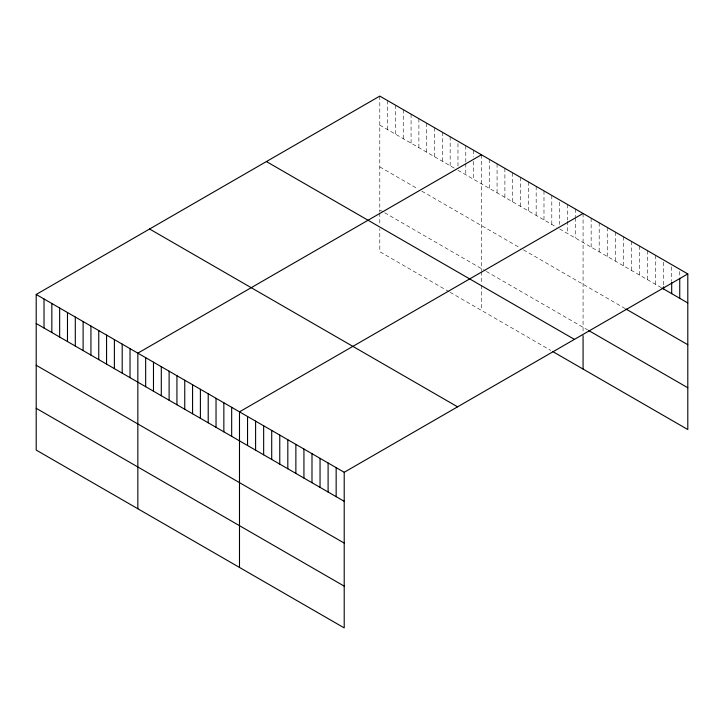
<?xml version="1.0" encoding="UTF-8"?>
<svg xmlns="http://www.w3.org/2000/svg" width="724" height="724" viewBox="0 0 724 724"><rect width="100%" height="100%" fill="white"/><g stroke="black" fill="none" stroke-linecap="round" stroke-linejoin="round"><path stroke-width="0.54" stroke-dasharray="3.62 2.71" d="M379.792 125.116L455.043 168.565M457.975 170.258L556.693 227.255M559.625 228.947L660.949 287.446M379.792 166.891L417.911 188.901M421.821 191.154L520.529 248.142M523.461 249.843L625.147 308.551M379.792 209.933L383.702 212.186M384.679 212.756L485.342 270.876M486.32 271.437L587.553 329.882M449.179 291.763L379.792 251.708L379.792 228.73M450.156 292.333L550.828 350.452M679.745 271.509L679.745 275.971M671.691 266.857L671.691 281.364M663.636 262.206L663.636 285.645M655.582 255.319L655.582 284.342M647.518 250.667L647.518 279.69M639.464 246.024L639.464 275.039M631.409 241.373L631.409 270.396M623.355 236.721L623.355 265.744M615.3 232.069L615.3 261.093M607.246 227.417L607.246 256.441M599.191 222.766L599.191 251.789M591.137 218.114L591.137 247.137M583.073 213.462L583.073 332.515M575.254 208.946L575.254 216.766M575.254 217.879L575.254 237.97M567.444 204.44L567.444 220.06M567.444 221.182L567.444 233.463M559.625 202.159L559.625 224.476M551.806 195.408L551.806 224.431M543.986 190.892L543.986 219.915M536.167 186.376L536.167 215.399M528.348 181.869L528.348 210.892M520.529 177.353L520.529 206.376M512.71 172.837L512.71 201.86M504.89 168.321L504.89 197.344M497.071 163.805L497.071 192.828M489.252 159.298L489.252 188.321M481.433 154.782L481.433 270.704M481.433 271.744L481.433 283.238M481.433 285.319L481.433 310.388M473.614 150.266L473.614 156.963M473.614 161.434L473.614 179.29M465.794 145.75L465.794 162.493M465.794 163.615L465.794 174.774M457.975 143.47L457.975 166.909M450.156 136.727L450.156 165.751M442.337 132.211L442.337 161.235M434.518 127.695L434.518 156.719M426.708 123.18L426.708 152.203M418.888 118.673L418.888 147.687M411.069 114.157L411.069 143.18M403.25 109.641L403.25 138.664M395.431 105.125L395.431 134.148M387.612 100.609L387.612 129.632M379.792 96.102L379.792 212.023M379.792 213.064L379.792 224.549"/><path stroke-width="1.09" d="M36.2 294.469L344.208 472.292L344.208 627.898L36.2 450.075L36.2 294.469L379.792 96.102L687.8 273.925L687.8 429.531L552.783 351.574M481.433 154.782L137.841 353.149L137.841 508.755M583.073 213.462L239.49 411.838L239.49 567.444M344.208 472.292L687.8 273.925M661.845 287.962L687.8 302.949M626.043 309.067L687.8 344.724M588.449 330.397L687.8 387.756M266.405 161.561L574.413 339.384M149.587 229.01L457.595 406.834M36.2 323.492L344.208 501.316M36.2 365.267L344.208 543.091M36.2 408.3L344.208 586.132M679.745 278.206L679.745 298.297M671.691 282.487L671.691 293.645M663.636 286.758L663.636 288.994M583.073 335.655L583.073 369.068M336.153 467.65L336.153 496.664M328.099 462.998L328.099 492.012M320.044 458.346L320.044 487.37M311.99 453.695L311.99 482.718M303.935 449.043L303.935 478.066M295.872 444.391L295.872 473.415M287.817 439.739L287.817 468.763M279.763 435.088L279.763 464.111M271.708 430.436L271.708 459.459M263.654 425.784L263.654 454.808M255.599 421.133L255.599 450.156M247.545 416.49L247.545 445.504M231.671 407.322L231.671 436.346M223.852 402.806L223.852 431.83M216.033 398.291L216.033 427.314M208.213 393.775L208.213 422.798M200.394 389.268L200.394 418.291M192.575 384.752L192.575 413.775M184.756 380.236L184.756 409.259M176.937 375.72L176.937 404.743M169.117 371.204L169.117 400.227M161.298 366.697L161.298 395.72M153.479 362.181L153.479 391.204M145.66 357.665L145.66 386.688M130.021 348.642L130.021 377.656M122.202 344.126L122.202 373.15M114.383 339.61L114.383 368.634M106.564 335.094L106.564 364.118M98.754 330.578L98.754 359.602M90.934 326.072L90.934 355.086M83.115 321.556L83.115 350.579M75.296 317.04L75.296 346.063M67.477 312.524L67.477 341.547M59.658 308.008L59.658 337.031M51.838 303.501L51.838 332.515M44.019 298.985L44.019 328.008"/></g></svg>
